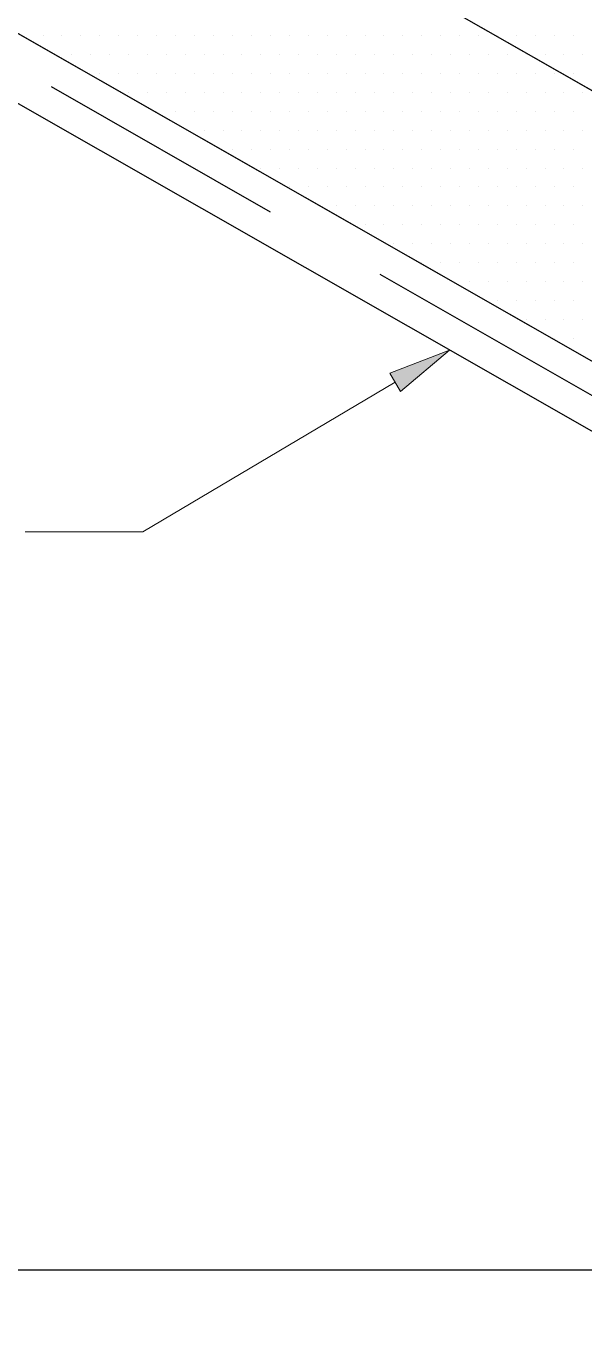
# Model space of a CAD drawing. Extents: x -1328 to 5679, y -4611 to 1603.
# Drawn here: x -1134.6 to -1094.8, y 1167.9 to 1260.4 of the extents above; entities that cross this region are included whole.
import ezdxf

# ---------------------------------------------------------------- set-up
doc = ezdxf.new("R2010")
doc.units = 0
doc.header["$MEASUREMENT"] = 0
doc.linetypes.add('AI-Linetype-17', pattern=[27.003948, 18.002632, -9.001316])
for name, color, linetype, lineweight in [('.ATI-HATCH', 7, 'Continuous', 0), ('G-ANNO-TTLB', 7, 'Continuous', 0), ('TYVEK', 7, 'Continuous', 0)]:
    doc.layers.add(name, color=color, linetype=linetype, lineweight=lineweight)

# ---------------------------------------------------------------- blocks, each defined once
blk = doc.blocks.new('Block_60')
at = {"layer": 'TYVEK', "true_color": 0x000000, "transparency": 33554687}
h = blk.add_hatch(color=18, dxfattribs=at)
h.dxf.hatch_style = 2
h.paths.add_polyline_path([(-1108.606, 1235.689), (-1104.352, 1237.338), (-1107.842, 1234.398)])
at = {"layer": 'TYVEK', "color": 18, "lineweight": 0, "true_color": 0x000000}
for p, q in [((-1108.224, 1235.043), (-1126.231, 1224.374)), ((-1126.231, 1224.374), (-1134.599, 1224.374))]:
    blk.add_line(p, q, dxfattribs=at)
at = {"layer": 'TYVEK'}
blk.add_lwpolyline([(-1108.606, 1235.689), (-1104.352, 1237.338), (-1107.842, 1234.398), (-1107.842, 1234.398)], close=True, dxfattribs=at)
blk = doc.blocks.new('Block_254')
at = {"layer": '.ATI-HATCH'}
for points, knots in [([(-1184.218, 1307.237), (-1184.218, 1307.237), (-1192.617, 1302.378), (-1192.617, 1302.378), (-1192.617, 1302.378), (-1201.017, 1297.518), (-1201.017, 1297.518), (-1201.017, 1297.518), (-1066.602, 1220.764), (-1066.602, 1220.764), (-1066.602, 1220.764), (-1049.803, 1230.484), (-1049.803, 1230.484), (-1049.803, 1230.484), (-1184.218, 1307.237), (-1184.218, 1307.237)], [0, 0, 0, 0, 1, 1, 1, 2, 2, 2, 3, 3, 3, 4, 4, 4, 5, 5, 5, 5]), ([(-1111.068, 1275.124), (-1111.068, 1275.124), (-1111.788, 1265.878), (-1111.788, 1265.878), (-1111.788, 1265.878), (-1068.573, 1241.202), (-1068.573, 1241.202), (-1068.573, 1241.202), (-1067.853, 1250.447), (-1067.853, 1250.447), (-1067.853, 1250.447), (-1111.068, 1275.124), (-1111.068, 1275.124)], [0, 0, 0, 0, 1, 1, 1, 2, 2, 2, 3, 3, 3, 4, 4, 4, 4])]:
    blk.add_open_spline(points, degree=3, knots=knots, dxfattribs=at)
at = {"layer": '.ATI-HATCH', "color": 8, "lineweight": 0, "true_color": 0x808080}
for points in [[(-1133.333, 1259.772), (-1133.333, 1259.772), (-1133.333, 1259.772), (-1133.333, 1259.772)], [(-1131.983, 1259.772), (-1131.983, 1259.772), (-1131.983, 1259.772), (-1131.983, 1259.772)], [(-1130.633, 1259.772), (-1130.633, 1259.772), (-1130.633, 1259.772), (-1130.633, 1259.772)], [(-1129.283, 1259.772), (-1129.283, 1259.772), (-1129.283, 1259.772), (-1129.283, 1259.772)], [(-1127.933, 1259.772), (-1127.933, 1259.772), (-1127.933, 1259.772), (-1127.933, 1259.772)], [(-1126.582, 1259.772), (-1126.582, 1259.772), (-1126.582, 1259.772), (-1126.582, 1259.772)], [(-1125.232, 1259.772), (-1125.232, 1259.772), (-1125.232, 1259.772), (-1125.232, 1259.772)], [(-1123.882, 1259.772), (-1123.882, 1259.772), (-1123.882, 1259.772), (-1123.882, 1259.772)], [(-1122.532, 1259.772), (-1122.532, 1259.772), (-1122.532, 1259.772), (-1122.532, 1259.772)], [(-1121.182, 1259.772), (-1121.182, 1259.772), (-1121.182, 1259.772), (-1121.182, 1259.772)], [(-1119.831, 1259.772), (-1119.831, 1259.772), (-1119.831, 1259.772), (-1119.831, 1259.772)], [(-1118.481, 1259.772), (-1118.481, 1259.772), (-1118.481, 1259.772), (-1118.481, 1259.772)], [(-1117.131, 1259.772), (-1117.131, 1259.772), (-1117.131, 1259.772), (-1117.131, 1259.772)], [(-1115.781, 1259.772), (-1115.781, 1259.772), (-1115.781, 1259.772), (-1115.781, 1259.772)], [(-1114.431, 1259.772), (-1114.431, 1259.772), (-1114.431, 1259.772), (-1114.431, 1259.772)], [(-1113.08, 1259.772), (-1113.08, 1259.772), (-1113.08, 1259.772), (-1113.08, 1259.772)], [(-1111.73, 1259.772), (-1111.73, 1259.772), (-1111.73, 1259.772), (-1111.73, 1259.772)], [(-1110.38, 1259.772), (-1110.38, 1259.772), (-1110.38, 1259.772), (-1110.38, 1259.772)], [(-1109.03, 1259.772), (-1109.03, 1259.772), (-1109.03, 1259.772), (-1109.03, 1259.772)], [(-1107.68, 1259.772), (-1107.68, 1259.772), (-1107.68, 1259.772), (-1107.68, 1259.772)], [(-1106.329, 1259.772), (-1106.329, 1259.772), (-1106.329, 1259.772), (-1106.329, 1259.772)], [(-1104.979, 1259.772), (-1104.979, 1259.772), (-1104.979, 1259.772), (-1104.979, 1259.772)], [(-1103.629, 1259.772), (-1103.629, 1259.772), (-1103.629, 1259.772), (-1103.629, 1259.772)], [(-1102.279, 1259.772), (-1102.279, 1259.772), (-1102.279, 1259.772), (-1102.279, 1259.772)], [(-1100.929, 1259.772), (-1100.929, 1259.772), (-1100.929, 1259.772), (-1100.929, 1259.772)], [(-1099.578, 1259.772), (-1099.578, 1259.772), (-1099.578, 1259.772), (-1099.578, 1259.772)], [(-1098.228, 1259.772), (-1098.228, 1259.772), (-1098.228, 1259.772), (-1098.228, 1259.772)], [(-1096.878, 1259.772), (-1096.878, 1259.772), (-1096.878, 1259.772), (-1096.878, 1259.772)], [(-1095.528, 1259.772), (-1095.528, 1259.772), (-1095.528, 1259.772), (-1095.528, 1259.772)], [(-1131.308, 1258.421), (-1131.308, 1258.421), (-1131.308, 1258.421), (-1131.308, 1258.421)], [(-1129.958, 1258.421), (-1129.958, 1258.421), (-1129.958, 1258.421), (-1129.958, 1258.421)], [(-1128.608, 1258.421), (-1128.608, 1258.421), (-1128.608, 1258.421), (-1128.608, 1258.421)], [(-1127.257, 1258.421), (-1127.257, 1258.421), (-1127.257, 1258.421), (-1127.257, 1258.421)], [(-1125.907, 1258.421), (-1125.907, 1258.421), (-1125.907, 1258.421), (-1125.907, 1258.421)], [(-1124.557, 1258.421), (-1124.557, 1258.421), (-1124.557, 1258.421), (-1124.557, 1258.421)], [(-1123.207, 1258.421), (-1123.207, 1258.421), (-1123.207, 1258.421), (-1123.207, 1258.421)], [(-1121.857, 1258.421), (-1121.857, 1258.421), (-1121.857, 1258.421), (-1121.857, 1258.421)], [(-1120.506, 1258.421), (-1120.506, 1258.421), (-1120.506, 1258.421), (-1120.506, 1258.421)], [(-1119.156, 1258.421), (-1119.156, 1258.421), (-1119.156, 1258.421), (-1119.156, 1258.421)], [(-1117.806, 1258.421), (-1117.806, 1258.421), (-1117.806, 1258.421), (-1117.806, 1258.421)], [(-1116.456, 1258.421), (-1116.456, 1258.421), (-1116.456, 1258.421), (-1116.456, 1258.421)], [(-1115.106, 1258.421), (-1115.106, 1258.421), (-1115.106, 1258.421), (-1115.106, 1258.421)], [(-1113.755, 1258.421), (-1113.755, 1258.421), (-1113.755, 1258.421), (-1113.755, 1258.421)], [(-1112.405, 1258.421), (-1112.405, 1258.421), (-1112.405, 1258.421), (-1112.405, 1258.421)], [(-1111.055, 1258.421), (-1111.055, 1258.421), (-1111.055, 1258.421), (-1111.055, 1258.421)], [(-1109.705, 1258.421), (-1109.705, 1258.421), (-1109.705, 1258.421), (-1109.705, 1258.421)], [(-1108.355, 1258.421), (-1108.355, 1258.421), (-1108.355, 1258.421), (-1108.355, 1258.421)], [(-1107.004, 1258.421), (-1107.004, 1258.421), (-1107.004, 1258.421), (-1107.004, 1258.421)], [(-1105.654, 1258.421), (-1105.654, 1258.421), (-1105.654, 1258.421), (-1105.654, 1258.421)], [(-1104.304, 1258.421), (-1104.304, 1258.421), (-1104.304, 1258.421), (-1104.304, 1258.421)], [(-1102.954, 1258.421), (-1102.954, 1258.421), (-1102.954, 1258.421), (-1102.954, 1258.421)], [(-1101.604, 1258.421), (-1101.604, 1258.421), (-1101.604, 1258.421), (-1101.604, 1258.421)], [(-1100.253, 1258.421), (-1100.253, 1258.421), (-1100.253, 1258.421), (-1100.253, 1258.421)], [(-1098.903, 1258.421), (-1098.903, 1258.421), (-1098.903, 1258.421), (-1098.903, 1258.421)], [(-1097.553, 1258.421), (-1097.553, 1258.421), (-1097.553, 1258.421), (-1097.553, 1258.421)], [(-1096.203, 1258.421), (-1096.203, 1258.421), (-1096.203, 1258.421), (-1096.203, 1258.421)], [(-1094.853, 1258.421), (-1094.853, 1258.421), (-1094.853, 1258.421), (-1094.853, 1258.421)], [(-1129.283, 1257.071), (-1129.283, 1257.071), (-1129.283, 1257.071), (-1129.283, 1257.071)], [(-1127.933, 1257.071), (-1127.933, 1257.071), (-1127.933, 1257.071), (-1127.933, 1257.071)], [(-1126.582, 1257.071), (-1126.582, 1257.071), (-1126.582, 1257.071), (-1126.582, 1257.071)], [(-1125.232, 1257.071), (-1125.232, 1257.071), (-1125.232, 1257.071), (-1125.232, 1257.071)], [(-1123.882, 1257.071), (-1123.882, 1257.071), (-1123.882, 1257.071), (-1123.882, 1257.071)], [(-1122.532, 1257.071), (-1122.532, 1257.071), (-1122.532, 1257.071), (-1122.532, 1257.071)], [(-1121.182, 1257.071), (-1121.182, 1257.071), (-1121.182, 1257.071), (-1121.182, 1257.071)], [(-1119.831, 1257.071), (-1119.831, 1257.071), (-1119.831, 1257.071), (-1119.831, 1257.071)], [(-1118.481, 1257.071), (-1118.481, 1257.071), (-1118.481, 1257.071), (-1118.481, 1257.071)], [(-1117.131, 1257.071), (-1117.131, 1257.071), (-1117.131, 1257.071), (-1117.131, 1257.071)], [(-1115.781, 1257.071), (-1115.781, 1257.071), (-1115.781, 1257.071), (-1115.781, 1257.071)], [(-1114.431, 1257.071), (-1114.431, 1257.071), (-1114.431, 1257.071), (-1114.431, 1257.071)], [(-1113.08, 1257.071), (-1113.08, 1257.071), (-1113.08, 1257.071), (-1113.08, 1257.071)], [(-1111.73, 1257.071), (-1111.73, 1257.071), (-1111.73, 1257.071), (-1111.73, 1257.071)], [(-1110.38, 1257.071), (-1110.38, 1257.071), (-1110.38, 1257.071), (-1110.38, 1257.071)], [(-1109.03, 1257.071), (-1109.03, 1257.071), (-1109.03, 1257.071), (-1109.03, 1257.071)], [(-1107.68, 1257.071), (-1107.68, 1257.071), (-1107.68, 1257.071), (-1107.68, 1257.071)], [(-1106.329, 1257.071), (-1106.329, 1257.071), (-1106.329, 1257.071), (-1106.329, 1257.071)], [(-1104.979, 1257.071), (-1104.979, 1257.071), (-1104.979, 1257.071), (-1104.979, 1257.071)], [(-1103.629, 1257.071), (-1103.629, 1257.071), (-1103.629, 1257.071), (-1103.629, 1257.071)], [(-1102.279, 1257.071), (-1102.279, 1257.071), (-1102.279, 1257.071), (-1102.279, 1257.071)], [(-1100.929, 1257.071), (-1100.929, 1257.071), (-1100.929, 1257.071), (-1100.929, 1257.071)], [(-1099.578, 1257.071), (-1099.578, 1257.071), (-1099.578, 1257.071), (-1099.578, 1257.071)], [(-1098.228, 1257.071), (-1098.228, 1257.071), (-1098.228, 1257.071), (-1098.228, 1257.071)], [(-1096.878, 1257.071), (-1096.878, 1257.071), (-1096.878, 1257.071), (-1096.878, 1257.071)], [(-1095.528, 1257.071), (-1095.528, 1257.071), (-1095.528, 1257.071), (-1095.528, 1257.071)], [(-1127.257, 1255.721), (-1127.257, 1255.721), (-1127.257, 1255.721), (-1127.257, 1255.721)], [(-1125.907, 1255.721), (-1125.907, 1255.721), (-1125.907, 1255.721), (-1125.907, 1255.721)], [(-1124.557, 1255.721), (-1124.557, 1255.721), (-1124.557, 1255.721), (-1124.557, 1255.721)], [(-1123.207, 1255.721), (-1123.207, 1255.721), (-1123.207, 1255.721), (-1123.207, 1255.721)], [(-1121.857, 1255.721), (-1121.857, 1255.721), (-1121.857, 1255.721), (-1121.857, 1255.721)], [(-1120.506, 1255.721), (-1120.506, 1255.721), (-1120.506, 1255.721), (-1120.506, 1255.721)], [(-1119.156, 1255.721), (-1119.156, 1255.721), (-1119.156, 1255.721), (-1119.156, 1255.721)], [(-1117.806, 1255.721), (-1117.806, 1255.721), (-1117.806, 1255.721), (-1117.806, 1255.721)], [(-1116.456, 1255.721), (-1116.456, 1255.721), (-1116.456, 1255.721), (-1116.456, 1255.721)], [(-1115.106, 1255.721), (-1115.106, 1255.721), (-1115.106, 1255.721), (-1115.106, 1255.721)], [(-1113.755, 1255.721), (-1113.755, 1255.721), (-1113.755, 1255.721), (-1113.755, 1255.721)], [(-1112.405, 1255.721), (-1112.405, 1255.721), (-1112.405, 1255.721), (-1112.405, 1255.721)], [(-1111.055, 1255.721), (-1111.055, 1255.721), (-1111.055, 1255.721), (-1111.055, 1255.721)], [(-1109.705, 1255.721), (-1109.705, 1255.721), (-1109.705, 1255.721), (-1109.705, 1255.721)], [(-1108.355, 1255.721), (-1108.355, 1255.721), (-1108.355, 1255.721), (-1108.355, 1255.721)], [(-1107.004, 1255.721), (-1107.004, 1255.721), (-1107.004, 1255.721), (-1107.004, 1255.721)], [(-1105.654, 1255.721), (-1105.654, 1255.721), (-1105.654, 1255.721), (-1105.654, 1255.721)], [(-1104.304, 1255.721), (-1104.304, 1255.721), (-1104.304, 1255.721), (-1104.304, 1255.721)], [(-1102.954, 1255.721), (-1102.954, 1255.721), (-1102.954, 1255.721), (-1102.954, 1255.721)], [(-1101.604, 1255.721), (-1101.604, 1255.721), (-1101.604, 1255.721), (-1101.604, 1255.721)], [(-1100.253, 1255.721), (-1100.253, 1255.721), (-1100.253, 1255.721), (-1100.253, 1255.721)], [(-1098.903, 1255.721), (-1098.903, 1255.721), (-1098.903, 1255.721), (-1098.903, 1255.721)], [(-1097.553, 1255.721), (-1097.553, 1255.721), (-1097.553, 1255.721), (-1097.553, 1255.721)], [(-1096.203, 1255.721), (-1096.203, 1255.721), (-1096.203, 1255.721), (-1096.203, 1255.721)], [(-1094.853, 1255.721), (-1094.853, 1255.721), (-1094.853, 1255.721), (-1094.853, 1255.721)], [(-1125.232, 1254.371), (-1125.232, 1254.371), (-1125.232, 1254.371), (-1125.232, 1254.371)], [(-1123.882, 1254.371), (-1123.882, 1254.371), (-1123.882, 1254.371), (-1123.882, 1254.371)], [(-1122.532, 1254.371), (-1122.532, 1254.371), (-1122.532, 1254.371), (-1122.532, 1254.371)], [(-1121.182, 1254.371), (-1121.182, 1254.371), (-1121.182, 1254.371), (-1121.182, 1254.371)], [(-1119.831, 1254.371), (-1119.831, 1254.371), (-1119.831, 1254.371), (-1119.831, 1254.371)], [(-1118.481, 1254.371), (-1118.481, 1254.371), (-1118.481, 1254.371), (-1118.481, 1254.371)], [(-1117.131, 1254.371), (-1117.131, 1254.371), (-1117.131, 1254.371), (-1117.131, 1254.371)], [(-1115.781, 1254.371), (-1115.781, 1254.371), (-1115.781, 1254.371), (-1115.781, 1254.371)], [(-1114.431, 1254.371), (-1114.431, 1254.371), (-1114.431, 1254.371), (-1114.431, 1254.371)], [(-1113.08, 1254.371), (-1113.08, 1254.371), (-1113.08, 1254.371), (-1113.08, 1254.371)], [(-1111.73, 1254.371), (-1111.73, 1254.371), (-1111.73, 1254.371), (-1111.73, 1254.371)], [(-1110.38, 1254.371), (-1110.38, 1254.371), (-1110.38, 1254.371), (-1110.38, 1254.371)], [(-1109.03, 1254.371), (-1109.03, 1254.371), (-1109.03, 1254.371), (-1109.03, 1254.371)], [(-1107.68, 1254.371), (-1107.68, 1254.371), (-1107.68, 1254.371), (-1107.68, 1254.371)], [(-1106.329, 1254.371), (-1106.329, 1254.371), (-1106.329, 1254.371), (-1106.329, 1254.371)], [(-1104.979, 1254.371), (-1104.979, 1254.371), (-1104.979, 1254.371), (-1104.979, 1254.371)], [(-1103.629, 1254.371), (-1103.629, 1254.371), (-1103.629, 1254.371), (-1103.629, 1254.371)], [(-1102.279, 1254.371), (-1102.279, 1254.371), (-1102.279, 1254.371), (-1102.279, 1254.371)], [(-1100.929, 1254.371), (-1100.929, 1254.371), (-1100.929, 1254.371), (-1100.929, 1254.371)], [(-1099.578, 1254.371), (-1099.578, 1254.371), (-1099.578, 1254.371), (-1099.578, 1254.371)], [(-1098.228, 1254.371), (-1098.228, 1254.371), (-1098.228, 1254.371), (-1098.228, 1254.371)], [(-1096.878, 1254.371), (-1096.878, 1254.371), (-1096.878, 1254.371), (-1096.878, 1254.371)], [(-1095.528, 1254.371), (-1095.528, 1254.371), (-1095.528, 1254.371), (-1095.528, 1254.371)], [(-1121.857, 1253.021), (-1121.857, 1253.021), (-1121.857, 1253.021), (-1121.857, 1253.021)], [(-1120.506, 1253.021), (-1120.506, 1253.021), (-1120.506, 1253.021), (-1120.506, 1253.021)], [(-1119.156, 1253.021), (-1119.156, 1253.021), (-1119.156, 1253.021), (-1119.156, 1253.021)], [(-1117.806, 1253.021), (-1117.806, 1253.021), (-1117.806, 1253.021), (-1117.806, 1253.021)], [(-1116.456, 1253.021), (-1116.456, 1253.021), (-1116.456, 1253.021), (-1116.456, 1253.021)], [(-1115.106, 1253.021), (-1115.106, 1253.021), (-1115.106, 1253.021), (-1115.106, 1253.021)], [(-1113.755, 1253.021), (-1113.755, 1253.021), (-1113.755, 1253.021), (-1113.755, 1253.021)], [(-1112.405, 1253.021), (-1112.405, 1253.021), (-1112.405, 1253.021), (-1112.405, 1253.021)], [(-1111.055, 1253.021), (-1111.055, 1253.021), (-1111.055, 1253.021), (-1111.055, 1253.021)], [(-1109.705, 1253.021), (-1109.705, 1253.021), (-1109.705, 1253.021), (-1109.705, 1253.021)], [(-1108.355, 1253.021), (-1108.355, 1253.021), (-1108.355, 1253.021), (-1108.355, 1253.021)], [(-1107.004, 1253.021), (-1107.004, 1253.021), (-1107.004, 1253.021), (-1107.004, 1253.021)], [(-1105.654, 1253.021), (-1105.654, 1253.021), (-1105.654, 1253.021), (-1105.654, 1253.021)], [(-1104.304, 1253.021), (-1104.304, 1253.021), (-1104.304, 1253.021), (-1104.304, 1253.021)], [(-1102.954, 1253.021), (-1102.954, 1253.021), (-1102.954, 1253.021), (-1102.954, 1253.021)], [(-1101.604, 1253.021), (-1101.604, 1253.021), (-1101.604, 1253.021), (-1101.604, 1253.021)], [(-1100.253, 1253.021), (-1100.253, 1253.021), (-1100.253, 1253.021), (-1100.253, 1253.021)], [(-1098.903, 1253.021), (-1098.903, 1253.021), (-1098.903, 1253.021), (-1098.903, 1253.021)], [(-1097.553, 1253.021), (-1097.553, 1253.021), (-1097.553, 1253.021), (-1097.553, 1253.021)], [(-1096.203, 1253.021), (-1096.203, 1253.021), (-1096.203, 1253.021), (-1096.203, 1253.021)], [(-1094.853, 1253.021), (-1094.853, 1253.021), (-1094.853, 1253.021), (-1094.853, 1253.021)], [(-1119.831, 1251.671), (-1119.831, 1251.671), (-1119.831, 1251.671), (-1119.831, 1251.671)], [(-1118.481, 1251.671), (-1118.481, 1251.671), (-1118.481, 1251.671), (-1118.481, 1251.671)], [(-1117.131, 1251.671), (-1117.131, 1251.671), (-1117.131, 1251.671), (-1117.131, 1251.671)], [(-1115.781, 1251.671), (-1115.781, 1251.671), (-1115.781, 1251.671), (-1115.781, 1251.671)], [(-1114.431, 1251.671), (-1114.431, 1251.671), (-1114.431, 1251.671), (-1114.431, 1251.671)], [(-1113.08, 1251.671), (-1113.08, 1251.671), (-1113.08, 1251.671), (-1113.08, 1251.671)], [(-1111.73, 1251.671), (-1111.73, 1251.671), (-1111.73, 1251.671), (-1111.73, 1251.671)], [(-1110.38, 1251.671), (-1110.38, 1251.671), (-1110.38, 1251.671), (-1110.38, 1251.671)], [(-1109.03, 1251.671), (-1109.03, 1251.671), (-1109.03, 1251.671), (-1109.03, 1251.671)], [(-1107.68, 1251.671), (-1107.68, 1251.671), (-1107.68, 1251.671), (-1107.68, 1251.671)], [(-1106.329, 1251.671), (-1106.329, 1251.671), (-1106.329, 1251.671), (-1106.329, 1251.671)], [(-1104.979, 1251.671), (-1104.979, 1251.671), (-1104.979, 1251.671), (-1104.979, 1251.671)], [(-1103.629, 1251.671), (-1103.629, 1251.671), (-1103.629, 1251.671), (-1103.629, 1251.671)], [(-1102.279, 1251.671), (-1102.279, 1251.671), (-1102.279, 1251.671), (-1102.279, 1251.671)], [(-1100.929, 1251.671), (-1100.929, 1251.671), (-1100.929, 1251.671), (-1100.929, 1251.671)], [(-1099.578, 1251.671), (-1099.578, 1251.671), (-1099.578, 1251.671), (-1099.578, 1251.671)], [(-1098.228, 1251.671), (-1098.228, 1251.671), (-1098.228, 1251.671), (-1098.228, 1251.671)], [(-1096.878, 1251.671), (-1096.878, 1251.671), (-1096.878, 1251.671), (-1096.878, 1251.671)], [(-1095.528, 1251.671), (-1095.528, 1251.671), (-1095.528, 1251.671), (-1095.528, 1251.671)], [(-1117.806, 1250.32), (-1117.806, 1250.32), (-1117.806, 1250.32), (-1117.806, 1250.32)], [(-1116.456, 1250.32), (-1116.456, 1250.32), (-1116.456, 1250.32), (-1116.456, 1250.32)], [(-1115.106, 1250.32), (-1115.106, 1250.32), (-1115.106, 1250.32), (-1115.106, 1250.32)], [(-1113.755, 1250.32), (-1113.755, 1250.32), (-1113.755, 1250.32), (-1113.755, 1250.32)], [(-1112.405, 1250.32), (-1112.405, 1250.32), (-1112.405, 1250.32), (-1112.405, 1250.32)], [(-1111.055, 1250.32), (-1111.055, 1250.32), (-1111.055, 1250.32), (-1111.055, 1250.32)], [(-1109.705, 1250.32), (-1109.705, 1250.32), (-1109.705, 1250.32), (-1109.705, 1250.32)], [(-1108.355, 1250.32), (-1108.355, 1250.32), (-1108.355, 1250.32), (-1108.355, 1250.32)], [(-1107.004, 1250.32), (-1107.004, 1250.32), (-1107.004, 1250.32), (-1107.004, 1250.32)], [(-1105.654, 1250.32), (-1105.654, 1250.32), (-1105.654, 1250.32), (-1105.654, 1250.32)], [(-1104.304, 1250.32), (-1104.304, 1250.32), (-1104.304, 1250.32), (-1104.304, 1250.32)], [(-1102.954, 1250.32), (-1102.954, 1250.32), (-1102.954, 1250.32), (-1102.954, 1250.32)], [(-1101.604, 1250.32), (-1101.604, 1250.32), (-1101.604, 1250.32), (-1101.604, 1250.32)], [(-1100.253, 1250.32), (-1100.253, 1250.32), (-1100.253, 1250.32), (-1100.253, 1250.32)], [(-1098.903, 1250.32), (-1098.903, 1250.32), (-1098.903, 1250.32), (-1098.903, 1250.32)], [(-1097.553, 1250.32), (-1097.553, 1250.32), (-1097.553, 1250.32), (-1097.553, 1250.32)], [(-1096.203, 1250.32), (-1096.203, 1250.32), (-1096.203, 1250.32), (-1096.203, 1250.32)], [(-1094.853, 1250.32), (-1094.853, 1250.32), (-1094.853, 1250.32), (-1094.853, 1250.32)], [(-1115.781, 1248.97), (-1115.781, 1248.97), (-1115.781, 1248.97), (-1115.781, 1248.97)], [(-1114.431, 1248.97), (-1114.431, 1248.97), (-1114.431, 1248.97), (-1114.431, 1248.97)], [(-1113.08, 1248.97), (-1113.08, 1248.97), (-1113.08, 1248.97), (-1113.08, 1248.97)], [(-1111.73, 1248.97), (-1111.73, 1248.97), (-1111.73, 1248.97), (-1111.73, 1248.97)], [(-1110.38, 1248.97), (-1110.38, 1248.97), (-1110.38, 1248.97), (-1110.38, 1248.97)], [(-1109.03, 1248.97), (-1109.03, 1248.97), (-1109.03, 1248.97), (-1109.03, 1248.97)], [(-1107.68, 1248.97), (-1107.68, 1248.97), (-1107.68, 1248.97), (-1107.68, 1248.97)], [(-1106.329, 1248.97), (-1106.329, 1248.97), (-1106.329, 1248.97), (-1106.329, 1248.97)], [(-1104.979, 1248.97), (-1104.979, 1248.97), (-1104.979, 1248.97), (-1104.979, 1248.97)], [(-1103.629, 1248.97), (-1103.629, 1248.97), (-1103.629, 1248.97), (-1103.629, 1248.97)], [(-1102.279, 1248.97), (-1102.279, 1248.97), (-1102.279, 1248.97), (-1102.279, 1248.97)], [(-1100.929, 1248.97), (-1100.929, 1248.97), (-1100.929, 1248.97), (-1100.929, 1248.97)], [(-1099.578, 1248.97), (-1099.578, 1248.97), (-1099.578, 1248.97), (-1099.578, 1248.97)], [(-1098.228, 1248.97), (-1098.228, 1248.97), (-1098.228, 1248.97), (-1098.228, 1248.97)], [(-1096.878, 1248.97), (-1096.878, 1248.97), (-1096.878, 1248.97), (-1096.878, 1248.97)], [(-1095.528, 1248.97), (-1095.528, 1248.97), (-1095.528, 1248.97), (-1095.528, 1248.97)], [(-1112.405, 1247.62), (-1112.405, 1247.62), (-1112.405, 1247.62), (-1112.405, 1247.62)], [(-1111.055, 1247.62), (-1111.055, 1247.62), (-1111.055, 1247.62), (-1111.055, 1247.62)], [(-1109.705, 1247.62), (-1109.705, 1247.62), (-1109.705, 1247.62), (-1109.705, 1247.62)], [(-1108.355, 1247.62), (-1108.355, 1247.62), (-1108.355, 1247.62), (-1108.355, 1247.62)], [(-1107.004, 1247.62), (-1107.004, 1247.62), (-1107.004, 1247.62), (-1107.004, 1247.62)], [(-1105.654, 1247.62), (-1105.654, 1247.62), (-1105.654, 1247.62), (-1105.654, 1247.62)], [(-1104.304, 1247.62), (-1104.304, 1247.62), (-1104.304, 1247.62), (-1104.304, 1247.62)], [(-1102.954, 1247.62), (-1102.954, 1247.62), (-1102.954, 1247.62), (-1102.954, 1247.62)], [(-1101.604, 1247.62), (-1101.604, 1247.62), (-1101.604, 1247.62), (-1101.604, 1247.62)], [(-1100.253, 1247.62), (-1100.253, 1247.62), (-1100.253, 1247.62), (-1100.253, 1247.62)], [(-1098.903, 1247.62), (-1098.903, 1247.62), (-1098.903, 1247.62), (-1098.903, 1247.62)], [(-1097.553, 1247.62), (-1097.553, 1247.62), (-1097.553, 1247.62), (-1097.553, 1247.62)], [(-1096.203, 1247.62), (-1096.203, 1247.62), (-1096.203, 1247.62), (-1096.203, 1247.62)], [(-1094.853, 1247.62), (-1094.853, 1247.62), (-1094.853, 1247.62), (-1094.853, 1247.62)], [(-1110.38, 1246.27), (-1110.38, 1246.27), (-1110.38, 1246.27), (-1110.38, 1246.27)], [(-1109.03, 1246.27), (-1109.03, 1246.27), (-1109.03, 1246.27), (-1109.03, 1246.27)], [(-1107.68, 1246.27), (-1107.68, 1246.27), (-1107.68, 1246.27), (-1107.68, 1246.27)], [(-1106.329, 1246.27), (-1106.329, 1246.27), (-1106.329, 1246.27), (-1106.329, 1246.27)], [(-1104.979, 1246.27), (-1104.979, 1246.27), (-1104.979, 1246.27), (-1104.979, 1246.27)], [(-1103.629, 1246.27), (-1103.629, 1246.27), (-1103.629, 1246.27), (-1103.629, 1246.27)], [(-1102.279, 1246.27), (-1102.279, 1246.27), (-1102.279, 1246.27), (-1102.279, 1246.27)], [(-1100.929, 1246.27), (-1100.929, 1246.27), (-1100.929, 1246.27), (-1100.929, 1246.27)], [(-1099.578, 1246.27), (-1099.578, 1246.27), (-1099.578, 1246.27), (-1099.578, 1246.27)], [(-1098.228, 1246.27), (-1098.228, 1246.27), (-1098.228, 1246.27), (-1098.228, 1246.27)], [(-1096.878, 1246.27), (-1096.878, 1246.27), (-1096.878, 1246.27), (-1096.878, 1246.27)], [(-1095.528, 1246.27), (-1095.528, 1246.27), (-1095.528, 1246.27), (-1095.528, 1246.27)], [(-1108.355, 1244.92), (-1108.355, 1244.92), (-1108.355, 1244.92), (-1108.355, 1244.92)], [(-1107.004, 1244.92), (-1107.004, 1244.92), (-1107.004, 1244.92), (-1107.004, 1244.92)], [(-1105.654, 1244.92), (-1105.654, 1244.92), (-1105.654, 1244.92), (-1105.654, 1244.92)], [(-1104.304, 1244.92), (-1104.304, 1244.92), (-1104.304, 1244.92), (-1104.304, 1244.92)], [(-1102.954, 1244.92), (-1102.954, 1244.92), (-1102.954, 1244.92), (-1102.954, 1244.92)], [(-1101.604, 1244.92), (-1101.604, 1244.92), (-1101.604, 1244.92), (-1101.604, 1244.92)], [(-1100.253, 1244.92), (-1100.253, 1244.92), (-1100.253, 1244.92), (-1100.253, 1244.92)], [(-1098.903, 1244.92), (-1098.903, 1244.92), (-1098.903, 1244.92), (-1098.903, 1244.92)], [(-1097.553, 1244.92), (-1097.553, 1244.92), (-1097.553, 1244.92), (-1097.553, 1244.92)], [(-1096.203, 1244.92), (-1096.203, 1244.92), (-1096.203, 1244.92), (-1096.203, 1244.92)], [(-1094.853, 1244.92), (-1094.853, 1244.92), (-1094.853, 1244.92), (-1094.853, 1244.92)], [(-1106.329, 1243.569), (-1106.329, 1243.569), (-1106.329, 1243.569), (-1106.329, 1243.569)], [(-1104.979, 1243.569), (-1104.979, 1243.569), (-1104.979, 1243.569), (-1104.979, 1243.569)], [(-1103.629, 1243.569), (-1103.629, 1243.569), (-1103.629, 1243.569), (-1103.629, 1243.569)], [(-1102.279, 1243.569), (-1102.279, 1243.569), (-1102.279, 1243.569), (-1102.279, 1243.569)], [(-1100.929, 1243.569), (-1100.929, 1243.569), (-1100.929, 1243.569), (-1100.929, 1243.569)], [(-1099.578, 1243.569), (-1099.578, 1243.569), (-1099.578, 1243.569), (-1099.578, 1243.569)], [(-1098.228, 1243.569), (-1098.228, 1243.569), (-1098.228, 1243.569), (-1098.228, 1243.569)], [(-1096.878, 1243.569), (-1096.878, 1243.569), (-1096.878, 1243.569), (-1096.878, 1243.569)], [(-1095.528, 1243.569), (-1095.528, 1243.569), (-1095.528, 1243.569), (-1095.528, 1243.569)], [(-1102.954, 1242.219), (-1102.954, 1242.219), (-1102.954, 1242.219), (-1102.954, 1242.219)], [(-1101.604, 1242.219), (-1101.604, 1242.219), (-1101.604, 1242.219), (-1101.604, 1242.219)], [(-1100.253, 1242.219), (-1100.253, 1242.219), (-1100.253, 1242.219), (-1100.253, 1242.219)], [(-1098.903, 1242.219), (-1098.903, 1242.219), (-1098.903, 1242.219), (-1098.903, 1242.219)], [(-1097.553, 1242.219), (-1097.553, 1242.219), (-1097.553, 1242.219), (-1097.553, 1242.219)], [(-1096.203, 1242.219), (-1096.203, 1242.219), (-1096.203, 1242.219), (-1096.203, 1242.219)], [(-1094.853, 1242.219), (-1094.853, 1242.219), (-1094.853, 1242.219), (-1094.853, 1242.219)], [(-1100.929, 1240.869), (-1100.929, 1240.869), (-1100.929, 1240.869), (-1100.929, 1240.869)], [(-1099.578, 1240.869), (-1099.578, 1240.869), (-1099.578, 1240.869), (-1099.578, 1240.869)], [(-1098.228, 1240.869), (-1098.228, 1240.869), (-1098.228, 1240.869), (-1098.228, 1240.869)], [(-1096.878, 1240.869), (-1096.878, 1240.869), (-1096.878, 1240.869), (-1096.878, 1240.869)], [(-1095.528, 1240.869), (-1095.528, 1240.869), (-1095.528, 1240.869), (-1095.528, 1240.869)], [(-1098.903, 1239.519), (-1098.903, 1239.519), (-1098.903, 1239.519), (-1098.903, 1239.519)], [(-1097.553, 1239.519), (-1097.553, 1239.519), (-1097.553, 1239.519), (-1097.553, 1239.519)], [(-1096.203, 1239.519), (-1096.203, 1239.519), (-1096.203, 1239.519), (-1096.203, 1239.519)], [(-1094.853, 1239.519), (-1094.853, 1239.519), (-1094.853, 1239.519), (-1094.853, 1239.519)], [(-1096.878, 1238.169), (-1096.878, 1238.169), (-1096.878, 1238.169), (-1096.878, 1238.169)], [(-1095.528, 1238.169), (-1095.528, 1238.169), (-1095.528, 1238.169), (-1095.528, 1238.169)]]:
    blk.add_open_spline(points, degree=3, dxfattribs=at)

msp = doc.modelspace()

# ---------------------------------------------------------------- hatches: boundary and pattern name
at = {"layer": 'G-ANNO-TTLB', "true_color": 0xff00ff, "transparency": 33554687}
h = msp.add_hatch(color=6, dxfattribs=at)
edge = h.paths.add_edge_path()
edge.add_spline(control_points=[(1625.998, -853.91), (1625.998, -853.91), (-1303.52, -853.91), (-1303.52, -853.91), (-1303.52, -853.91), (-1303.52, 1603.09), (-1303.52, 1603.09), (-1303.52, 1603.09), (1625.998, 1603.09), (1625.998, 1603.09), (1625.998, 1603.09), (1625.998, -853.91), (1625.998, -853.91)], knot_values=[0, 0, 0, 0, 1, 1, 1, 2, 2, 2, 3, 3, 3, 4, 4, 4, 4], degree=3, periodic=0)
edge = h.paths.add_edge_path()
edge.add_spline(control_points=[(-1294.52, 1594.09), (-1294.52, 1594.09), (-1294.52, -844.91), (-1294.52, -844.91), (-1294.52, -844.91), (1616.998, -844.91), (1616.998, -844.91), (1616.998, -844.91), (1616.998, 1594.09), (1616.998, 1594.09), (1616.998, 1594.09), (-1294.52, 1594.09), (-1294.52, 1594.09)], knot_values=[0, 0, 0, 0, 1, 1, 1, 2, 2, 2, 3, 3, 3, 4, 4, 4, 4], degree=3, periodic=0)
edge.add_line((-1294.52, 1594.09), (-1294.52, 1594.09))

# ---------------------------------------------------------------- linework, layer by layer
at = {"layer": 'G-ANNO-TTLB'}
for points in [[(1625.998, -853.91), (1625.998, -853.91), (-1303.52, -853.91), (-1303.52, -853.91), (-1303.52, -853.91), (-1303.52, 1603.09), (-1303.52, 1603.09), (-1303.52, 1603.09), (1625.998, 1603.09), (1625.998, 1603.09), (1625.998, 1603.09), (1625.998, -853.91), (1625.998, -853.91)], [(-1294.52, 1594.09), (-1294.52, 1594.09), (-1294.52, -844.91), (-1294.52, -844.91), (-1294.52, -844.91), (1616.998, -844.91), (1616.998, -844.91), (1616.998, -844.91), (1616.998, 1594.09), (1616.998, 1594.09), (1616.998, 1594.09), (-1294.52, 1594.09), (-1294.52, 1594.09)]]:
    msp.add_open_spline(points, degree=3, knots=[0, 0, 0, 0, 1, 1, 1, 2, 2, 2, 3, 3, 3, 4, 4, 4, 4], dxfattribs=at)
at = {"layer": 'TYVEK', "color": 4, "lineweight": 25, "true_color": 0x00ffff}
for p, q in [((-1049.803, 1230.484), (-1184.218, 1307.237)), ((-1066.602, 1220.764), (-1201.017, 1297.518)), ((-1066.602, 1215.782), (-1201.017, 1292.535))]:
    msp.add_line(p, q, dxfattribs=at)
at = {"layer": 'TYVEK', "color": 4, "linetype": 'AI-Linetype-17', "lineweight": 25, "true_color": 0x00ffff}
msp.add_line((-1203.117, 1296.303), (-1068.702, 1219.55), dxfattribs=at)
at = {"layer": 'TYVEK', "color": 18, "lineweight": 25, "true_color": 0x000000}
msp.add_lwpolyline([(-1207.014, 1345.621), (-946.286, 1345.621), (-946.286, 1171.746), (-1207.014, 1171.746)], close=True, dxfattribs=at)

# ---------------------------------------------------------------- block references
at = {"layer": '.ATI-HATCH'}
msp.add_blockref('Block_254', (0, 0), dxfattribs=at)
at = {"layer": 'TYVEK'}
msp.add_blockref('Block_60', (0, 0), dxfattribs=at)

doc.saveas('drawing.dxf')
